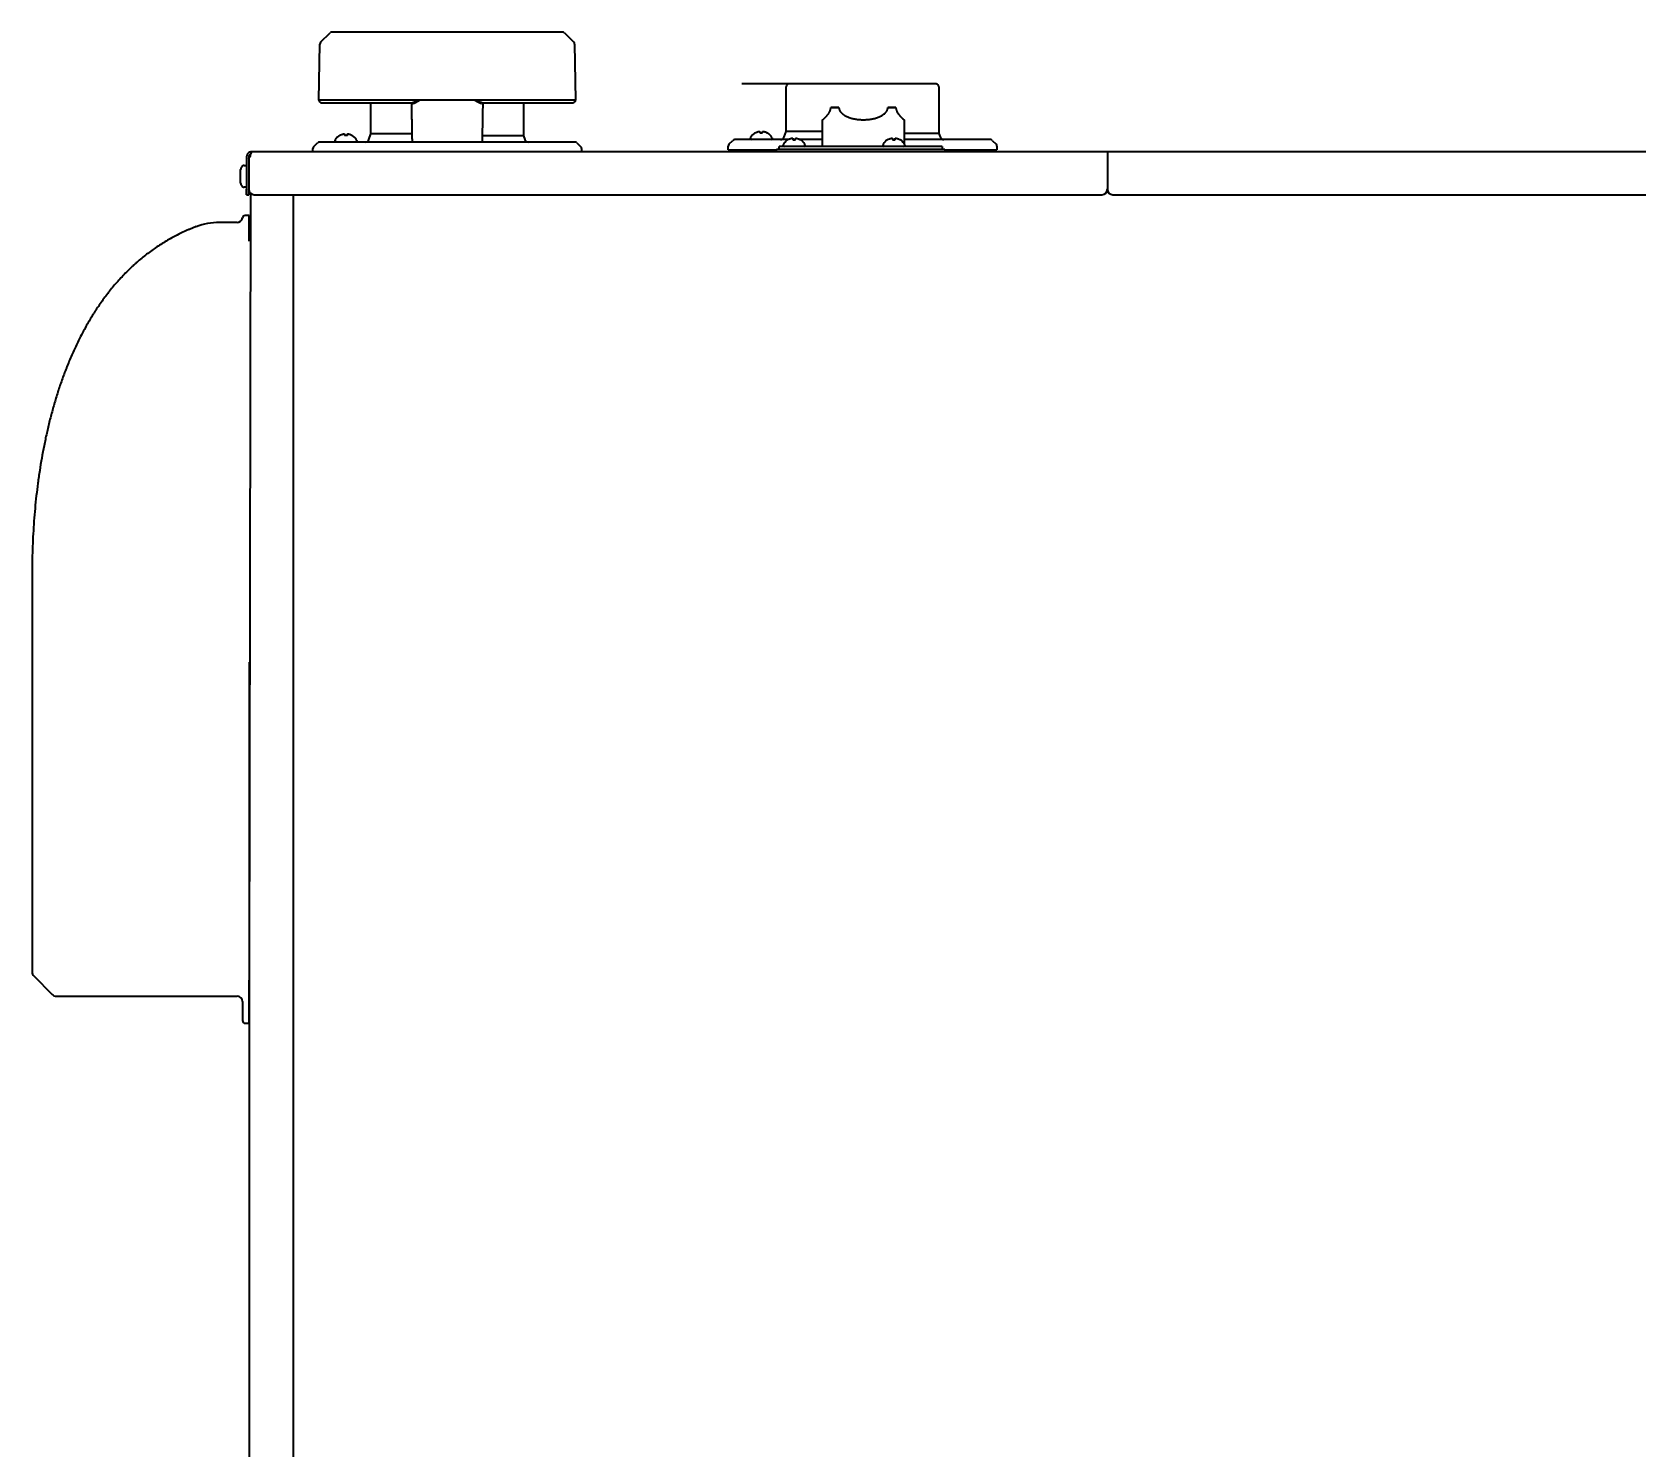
# Model space of a CAD drawing. Extents: x -760 to 4209, y 5795 to 10697.
# Drawn here: x 2960 to 3551, y 8695 to 9217 of the extents above; entities that cross this region are included whole.
import ezdxf

# ---------------------------------------------------------------- set-up
doc = ezdxf.new("R2010")
doc.units = 0
doc.header["$LTSCALE"] = 5
doc.layers.add('1', color=7, linetype='CONTINUOUS', true_color=0xffffff)

msp = doc.modelspace()

# ---------------------------------------------------------------- linework, layer by layer
at = {"layer": '1', "color": 7, "linetype": 'Continuous', "lineweight": 35}
for p, q in [((3065.84, 9213.29), (3069.32, 9216.72)), ((3154.93, 9217), (3070.03, 9217)), ((3155.64, 9216.72), (3159.12, 9213.29)), ((3065.18, 9192), (3065.54, 9212.59)), ((3159.42, 9212.59), (3159.78, 9192)), ((3238.52, 9197.9), (3221.06, 9197.9)), ((3237.37, 9180.43), (3237.37, 9196.9)), ((3237.37, 9180.43), (3237.37, 9196.9)), ((3255.21, 9197.9), (3238.37, 9197.9)), ((3255.21, 9197.9), (3238.37, 9197.9)), ((3243.17, 9197.9), (3241.81, 9197.9)), ((3255.98, 9197.9), (3243.17, 9197.9)), ((3257.64, 9197.9), (3255.21, 9197.9)), ((3257.64, 9197.9), (3255.21, 9197.9)), ((3257.34, 9197.9), (3255.98, 9197.9)), ((3259.4, 9197.9), (3257.64, 9197.9)), ((3259.4, 9197.9), (3257.64, 9197.9)), ((3271.55, 9197.9), (3259.4, 9197.9)), ((3271.55, 9197.9), (3259.4, 9197.9)), ((3278.09, 9197.9), (3260.62, 9197.9)), ((3273.31, 9197.9), (3271.55, 9197.9)), ((3273.31, 9197.9), (3271.55, 9197.9)), ((3275.73, 9197.9), (3273.31, 9197.9)), ((3275.73, 9197.9), (3273.31, 9197.9)), ((3292.57, 9197.9), (3275.73, 9197.9)), ((3292.57, 9197.9), (3275.73, 9197.9)), ((3293.57, 9196.9), (3293.57, 9179.65)), ((3293.57, 9196.9), (3293.57, 9179.65)), ((3065.18, 9192), (3159.78, 9192)), ((3065.18, 9191.98), (3065.18, 9192)), ((3066.18, 9191), (3099.63, 9191)), ((3084.38, 9179.53), (3084.38, 9191)), ((3084.38, 9179.53), (3084.38, 9191)), ((3125.33, 9191), (3158.78, 9191)), ((3140.58, 9191), (3140.58, 9178.75)), ((3140.58, 9191), (3140.58, 9178.75)), ((3159.78, 9192), (3159.78, 9191.98)), ((3253.78, 9189.23), (3255.05, 9189.23)), ((3255.05, 9189.23), (3253.78, 9189.23)), ((3276.5, 9189.23), (3277.78, 9189.23)), ((3277.78, 9189.23), (3276.5, 9189.23)), ((3250.78, 9174.9), (3250.78, 9184.74)), ((3280.78, 9184.74), (3280.78, 9176.01)), ((3063.27, 9174.79), (3064.69, 9176.21)), ((3063.27, 9174.79), (3064.69, 9176.21)), ((3159.57, 9176.5), (3065.39, 9176.5)), ((3159.57, 9176.5), (3065.39, 9176.5)), ((3071.16, 9176.94), (3071.16, 9177.14)), ((3075.16, 9176.5), (3071.56, 9176.53)), ((3072.88, 9179), (3072.88, 9178.97)), ((3077.48, 9178.93), (3077.48, 9178.96)), ((3079.16, 9177.07), (3079.16, 9176.87)), ((3083.64, 9177.49), (3084.38, 9179.53)), ((3083.64, 9177.49), (3084.38, 9179.53)), ((3099.41, 9179.53), (3084.38, 9179.53)), ((3099.41, 9179.53), (3084.38, 9179.53)), ((3140.58, 9178.75), (3125.49, 9178.75)), ((3140.58, 9178.75), (3125.49, 9178.75)), ((3140.58, 9178.75), (3141.04, 9177.49)), ((3140.58, 9178.75), (3141.04, 9177.49)), ((3160.27, 9176.21), (3161.69, 9174.79)), ((3160.27, 9176.21), (3161.69, 9174.79)), ((3215.97, 9173.6), (3215.97, 9174.99)), ((3215.97, 9173.6), (3215.97, 9174.99)), ((3216.27, 9175.69), (3217.68, 9177.11)), ((3216.27, 9175.69), (3217.68, 9177.11)), ((3238.04, 9177.4), (3218.39, 9177.4)), ((3238.07, 9177.4), (3218.39, 9177.4)), ((3224.15, 9177.8), (3224.15, 9178)), ((3225.85, 9179.88), (3225.85, 9179.85)), ((3230.45, 9179.85), (3230.45, 9179.88)), ((3232.15, 9178), (3232.15, 9177.8)), ((3294.77, 9174.9), (3234.77, 9174.9)), ((3234.77, 9173.9), (3234.77, 9174.9)), ((3236.27, 9175.3), (3236.27, 9175.5)), ((3236.63, 9178.39), (3237.37, 9180.43)), ((3236.63, 9178.39), (3237.37, 9180.43)), ((3250.78, 9180.43), (3237.37, 9180.43)), ((3250.78, 9180.43), (3237.37, 9180.43)), ((3237.97, 9177.38), (3237.97, 9177.35)), ((3250.77, 9177.4), (3242.39, 9177.4)), ((3250.77, 9177.4), (3242.41, 9177.4)), ((3242.57, 9177.35), (3242.57, 9177.38)), ((3244.27, 9175.5), (3244.27, 9175.3)), ((3273.02, 9175.3), (3273.02, 9175.5)), ((3274.72, 9177.38), (3274.72, 9177.35)), ((3279.32, 9177.35), (3279.32, 9177.38)), ((3312.56, 9177.4), (3280.77, 9177.4)), ((3312.56, 9177.4), (3280.77, 9177.4)), ((3293.57, 9179.65), (3280.78, 9179.65)), ((3293.57, 9179.65), (3280.78, 9179.65)), ((3280.78, 9174.93), (3280.78, 9174.9)), ((3281.02, 9175.5), (3281.02, 9175.3)), ((3293.57, 9179.65), (3294.03, 9178.39)), ((3293.57, 9179.65), (3294.03, 9178.39)), ((3294.77, 9174.9), (3294.77, 9173.9)), ((3313.27, 9177.11), (3314.68, 9175.69)), ((3313.27, 9177.11), (3314.68, 9175.69)), ((3314.97, 9174.99), (3314.97, 9173.6)), ((3314.97, 9174.99), (3314.97, 9173.6)), ((3038.57, 9171.1), (3038.57, 9170.37)), ((3038.57, 9170.37), (3038.57, 9159.1)), ((3039.37, 9171.1), (3039.37, 9170.37)), ((3039.37, 9170.37), (3039.37, 9159.1)), ((3039.38, 9170.37), (3039.72, 9171.1)), ((3039.38, 9170.37), (3039.38, 9159.1)), ((3040.62, 9172.9), (3040.37, 9172.9)), ((3040.62, 9172.9), (3040.6, 9172.9)), ((4038.33, 9172.9), (3040.62, 9172.9)), ((3062.98, 9172.9), (3062.98, 9174.09)), ((3062.98, 9172.9), (3062.98, 9174.09)), ((3161.98, 9174.09), (3161.98, 9172.9)), ((3161.98, 9174.09), (3161.98, 9172.9)), ((3215.97, 9173.6), (3233.77, 9173.6)), ((3215.97, 9173.6), (3233.77, 9173.6)), ((3233.77, 9173.9), (3295.77, 9173.9)), ((3233.77, 9172.9), (3233.77, 9173.9)), ((3295.77, 9173.9), (3295.77, 9172.9)), ((3295.78, 9173.6), (3314.97, 9173.6)), ((3295.78, 9173.6), (3314.97, 9173.6)), ((3355.67, 9172.9), (3355.67, 9171.1)), ((3355.67, 9172.9), (3355.67, 9171.1)), ((3355.67, 9171.1), (3355.67, 9159.1)), ((3355.67, 9171.1), (3355.67, 9159.1)), ((3036.27, 9161.41), (3036.27, 9166.39)), ((3037.62, 9167.9), (3038.57, 9167.9)), ((3038.57, 9159.9), (3037.62, 9159.9)), ((3038.57, 9157.1), (3038.57, 9159.1)), ((3038.57, 9157.1), (3039.37, 9157.1)), ((3039.37, 9157.1), (3039.37, 9159.1)), ((3039.96, 9157.69), (3039.55, 8867.82)), ((3041.38, 9157.1), (3353.67, 9157.1)), ((3055.77, 9157.1), (3055.77, 8012)), ((3357.67, 9157.1), (4037.57, 9157.1)), ((3035.05, 9146.9), (3028.51, 9146.9)), ((3038.05, 9149.4), (3038.02, 9149.4)), ((3039.55, 9149.4), (3038.05, 9149.4)), ((3039.55, 9149.11), (3039.55, 9149.4)), ((3039.55, 9140.7), (3039.55, 9149.11)), ((3039.55, 9144.1), (3039.57, 9144.1)), ((3039.55, 9139.99), (3039.55, 9140.7)), ((2959.55, 9018.24), (2959.55, 8870.73)), ((3039.57, 8993.9), (3039.55, 8993.9)), ((3039.55, 8992.9), (3039.57, 8992.9)), ((3039.55, 8990.9), (3039.57, 8990.9)), ((3039.57, 8986.9), (3039.55, 8986.9)), ((3039.55, 8984.9), (3039.57, 8984.9)), ((3039.57, 8984.9), (3039.57, 8105.85)), ((2960.14, 8869.32), (2966.97, 8862.49)), ((3039.55, 8867.11), (3039.55, 8867.82)), ((2968.38, 8861.9), (2971.21, 8861.9)), ((2971.21, 8861.9), (3035.05, 8861.9)), ((3039.55, 8857.4), (3039.55, 8867.11)), ((3037.05, 8859.9), (3037.05, 8852.9)), ((3039.55, 8852.2), (3039.55, 8857.4)), ((3038.05, 8851.9), (3039.55, 8851.9)), ((3039.55, 8851.9), (3039.55, 8852.2))]:
    msp.add_line(p, q, dxfattribs=at)
for centre, radius, start, end in [((3070.03, 9216), 1, 90, 134.5), ((3154.93, 9216), 1, 45.5, 90), ((3066.54, 9212.58), 1, 134.5, 179), ((3158.42, 9212.58), 1, 1, 45.5), ((3238.37, 9196.9), 1, 90, 180), ((3238.37, 9196.9), 1, 90, 180), ((3292.57, 9196.9), 1, 0, 90), ((3292.57, 9196.9), 1, 0, 90), ((3066.18, 9192), 1, 181, 270), ((3158.78, 9192), 1, 270, 359), ((3065.39, 9175.5), 1, 90, 135), ((3065.39, 9175.5), 1, 90, 135), ((3071.56, 9177.13), 0.4, 149.19882, 179.5), ((3071.56, 9176.93), 0.4, 179.5, 269.5), ((3075.34, 9174.88), 4.8, 121.08135, 149.19882), ((3072.95, 9175.92), 0.6, 75.45719, 89.5), ((3075.15, 9175.2), 3.78, 89.50347, 97.10405), ((3075.15, 9175.2), 3.78, 81.89593, 89.49655), ((3074.94, 9174.88), 4.8, 29.80118, 57.91627), ((3078.76, 9176.87), 0.4, 292.86625, 359.5), ((3078.76, 9177.07), 0.4, 359.5, 29.80118), ((3082.23, 9178), 1.5, 270, 340), ((3082.23, 9178), 1.5, 270, 340), ((3142.45, 9178), 1.5, 200, 270), ((3142.45, 9178), 1.5, 200, 270), ((3159.57, 9175.5), 1, 45, 90), ((3159.57, 9175.5), 1, 45, 90), ((3216.97, 9174.99), 1, 135, 180), ((3216.97, 9174.99), 1, 135, 180), ((3218.39, 9176.4), 1, 90, 135), ((3218.39, 9176.4), 1, 90, 135), ((3224.55, 9178), 0.4, 149.69882, 180), ((3224.55, 9177.8), 0.4, 180, 270), ((3228.35, 9175.78), 4.8, 121.37271, 149.69882), ((3227.95, 9175.78), 4.8, 30.30118, 58.62729), ((3231.75, 9177.8), 0.4, 270, 0), ((3231.75, 9178), 0.4, 0, 30.30118), ((3235.22, 9178.9), 1.5, 270, 340), ((3235.22, 9178.9), 1.5, 270, 340), ((3236.67, 9175.5), 0.4, 149.69882, 180), ((3236.67, 9175.3), 0.4, 180, 270), ((3240.47, 9173.28), 4.8, 121.37271, 149.69882), ((3240.07, 9173.28), 4.8, 30.30118, 58.62729), ((3243.87, 9175.3), 0.4, 270, 0), ((3243.87, 9175.5), 0.4, 0, 30.30118), ((3273.42, 9175.5), 0.4, 149.69882, 180), ((3273.42, 9175.3), 0.4, 180, 270), ((3277.22, 9173.28), 4.8, 121.37271, 149.69882), ((3276.82, 9173.28), 4.8, 30.30118, 58.62729), ((3280.62, 9175.3), 0.4, 270, 0), ((3280.62, 9175.5), 0.4, 0, 30.30118), ((3295.44, 9178.9), 1.5, 200, 270), ((3295.44, 9178.9), 1.5, 200, 270), ((3312.56, 9176.4), 1, 45, 90), ((3312.56, 9176.4), 1, 45, 90), ((3313.97, 9174.99), 1, 0, 45), ((3313.97, 9174.99), 1, 0, 45), ((3063.98, 9174.09), 1, 135, 180), ((3063.98, 9174.09), 1, 135, 180), ((3160.98, 9174.09), 1, 0, 45), ((3160.98, 9174.09), 1, 0, 45), ((3042.82, 9163.9), 7, 150, 159.16277), ((3037.62, 9166.9), 1, 90, 150), ((3042.82, 9163.9), 7, 200.83723, 210), ((3037.62, 9160.9), 1, 210, 270), ((3041.38, 9159.1), 2, 180, 270), ((3353.67, 9159.1), 2, 270, 0), ((3357.67, 9159.1), 2, 180, 270), ((3028.51, 9122.9), 24, 90, 110.78765), ((3035.05, 9148.9), 2, 270, 350.40593), ((3038.01, 9148.4), 1, 90, 170.40593), ((2961.55, 8870.73), 2, 180, 225), ((2968.38, 8863.9), 2, 225, 270), ((3035.05, 8859.9), 2, 0, 90), ((3038.05, 8852.9), 1, 180, 270)]:
    msp.add_arc(centre, radius, start, end, dxfattribs=at)
at = {"layer": '1', "color": 7, "linetype": 'Continuous', "lineweight": 35, "extrusion": (0, 0, -1)}
for major_axis, start_param, end_param in [((15, 0), 3.785094, 4.068888), ((15, 0), 2.214297, 2.498092), ((-14, 0), 0.698222, 0.872574), ((-14, 0), 5.410611, 5.584963), ((15, 0), 0.643501, 0.927295), ((15, 0), 5.35589, 5.639684), ((-14, 0), 2.269019, 2.44337), ((-14, 0), 3.839815, 4.014167)]:
    msp.add_ellipse((3265.78, 9189.23), major_axis=major_axis, ratio=0.00002, start_param=start_param, end_param=end_param, dxfattribs=at)
at = {"layer": '1', "color": 7, "linetype": 'Continuous', "lineweight": 35}
for points, knots in [([(3241.81, 9197.9), (3241.77, 9197.9), (3241.72, 9197.9), (3241.58, 9197.9), (3241.5, 9197.9), (3241.36, 9197.9), (3241.31, 9197.9), (3241.24, 9197.9), (3241.23, 9197.9), (3241.2, 9197.9), (3241.19, 9197.9), (3241.15, 9197.9), (3241.12, 9197.9), (3240.97, 9197.9), (3240.7, 9197.9), (3240.4, 9197.9), (3240.19, 9197.9), (3240.15, 9197.9), (3240.07, 9197.9), (3240.02, 9197.9), (3239.89, 9197.9), (3239.8, 9197.9), (3239.53, 9197.9), (3239.34, 9197.9), (3238.94, 9197.9), (3238.74, 9197.9), (3238.52, 9197.9)], [0, 0, 0, 0, 0.125, 0.125, 0.25, 0.25, 0.3125, 0.3125, 0.328125, 0.328125, 0.34375, 0.34375, 0.375, 0.375, 0.5, 0.625, 0.625, 0.65625, 0.65625, 0.6875, 0.6875, 0.75, 0.75, 0.875, 0.875, 1, 1, 1, 1]), ([(3260.62, 9197.9), (3260.41, 9197.9), (3260.21, 9197.9), (3259.81, 9197.9), (3259.62, 9197.9), (3259.35, 9197.9), (3259.26, 9197.9), (3259.15, 9197.9), (3259.13, 9197.9), (3259.09, 9197.9), (3259.06, 9197.9), (3259, 9197.9), (3258.96, 9197.9), (3258.75, 9197.9), (3258.45, 9197.9), (3258.18, 9197.9), (3258.03, 9197.9), (3258.01, 9197.9), (3257.95, 9197.9), (3257.92, 9197.9), (3257.84, 9197.9), (3257.79, 9197.9), (3257.65, 9197.9), (3257.57, 9197.9), (3257.43, 9197.9), (3257.38, 9197.9), (3257.34, 9197.9)], [0, 0, 0, 0, 0.125, 0.125, 0.25, 0.25, 0.3125, 0.3125, 0.328125, 0.328125, 0.34375, 0.34375, 0.375, 0.375, 0.5, 0.625, 0.625, 0.65625, 0.65625, 0.6875, 0.6875, 0.75, 0.75, 0.875, 0.875, 1, 1, 1, 1]), ([(3102.4, 9191.98), (3102.39, 9191.98), (3102.36, 9191.97), (3102.33, 9191.95), (3102.29, 9191.94), (3102.25, 9191.92), (3102.22, 9191.91), (3102.18, 9191.89), (3102.15, 9191.88), (3102.12, 9191.86), (3102.08, 9191.85), (3102.05, 9191.83), (3102.01, 9191.82), (3101.98, 9191.8), (3101.95, 9191.79), (3101.92, 9191.78), (3101.88, 9191.76), (3101.85, 9191.75), (3101.82, 9191.73), (3101.79, 9191.72), (3101.76, 9191.71), (3101.73, 9191.69), (3101.7, 9191.68), (3101.67, 9191.67), (3101.64, 9191.66), (3101.61, 9191.64), (3101.58, 9191.63), (3101.55, 9191.62), (3101.52, 9191.61), (3101.5, 9191.59), (3101.47, 9191.58), (3101.44, 9191.57), (3101.42, 9191.56), (3101.39, 9191.55), (3101.36, 9191.54), (3101.34, 9191.53), (3101.31, 9191.52), (3101.28, 9191.51), (3101.26, 9191.49), (3101.23, 9191.48), (3101.21, 9191.47), (3101.19, 9191.46), (3101.16, 9191.45), (3101.14, 9191.44), (3101.12, 9191.43), (3101.09, 9191.43), (3101.07, 9191.42), (3101.05, 9191.41), (3101.02, 9191.4), (3101, 9191.39), (3100.98, 9191.38), (3100.96, 9191.37), (3100.94, 9191.36), (3100.92, 9191.36), (3100.9, 9191.35), (3100.88, 9191.34), (3100.86, 9191.33), (3100.84, 9191.32), (3100.82, 9191.32), (3100.8, 9191.31), (3100.78, 9191.3), (3100.76, 9191.3), (3100.75, 9191.29), (3100.73, 9191.28), (3100.71, 9191.27), (3100.69, 9191.27), (3100.68, 9191.26), (3100.65, 9191.25), (3100.61, 9191.24), (3100.56, 9191.22), (3100.51, 9191.2), (3100.46, 9191.18), (3100.41, 9191.17), (3100.36, 9191.15), (3100.32, 9191.14), (3100.27, 9191.12), (3100.23, 9191.11), (3100.19, 9191.1), (3100.15, 9191.09), (3100.11, 9191.07), (3100.07, 9191.06), (3100.03, 9191.06), (3099.99, 9191.05), (3099.95, 9191.04), (3099.92, 9191.03), (3099.88, 9191.03), (3099.85, 9191.02), (3099.81, 9191.02), (3099.78, 9191.01), (3099.75, 9191.01), (3099.72, 9191.01), (3099.69, 9191), (3099.66, 9191), (3099.64, 9191), (3099.63, 9191)], [0, 0, 0, 0, 0.011672, 0.023259, 0.03476, 0.046176, 0.057505, 0.068749, 0.079908, 0.09098, 0.101967, 0.112867, 0.123682, 0.134411, 0.145054, 0.155611, 0.166082, 0.176467, 0.186766, 0.196979, 0.207106, 0.217146, 0.227101, 0.23697, 0.246752, 0.256449, 0.266059, 0.275583, 0.285021, 0.294373, 0.303639, 0.312819, 0.321912, 0.33092, 0.339841, 0.348677, 0.357426, 0.36609, 0.374667, 0.383158, 0.391564, 0.399883, 0.408116, 0.416263, 0.424325, 0.4323, 0.44019, 0.447994, 0.455712, 0.463344, 0.47089, 0.478351, 0.485726, 0.493015, 0.500218, 0.507336, 0.514368, 0.521315, 0.528176, 0.534951, 0.541641, 0.548246, 0.554765, 0.561199, 0.567547, 0.573811, 0.579988, 0.586081, 0.604999, 0.623671, 0.642098, 0.660281, 0.67822, 0.695916, 0.713369, 0.73058, 0.74755, 0.76428, 0.780769, 0.79702, 0.813033, 0.828809, 0.844349, 0.859653, 0.874723, 0.88956, 0.904165, 0.918538, 0.932682, 0.946598, 0.960286, 0.973748, 0.986986, 1, 1, 1, 1]), ([(3099.85, 9190.76), (3099.85, 9190.76), (3099.86, 9190.76), (3099.87, 9190.76), (3099.89, 9190.76), (3099.9, 9190.76), (3099.91, 9190.76), (3099.92, 9190.76), (3099.94, 9190.76), (3099.95, 9190.77), (3099.96, 9190.77), (3099.98, 9190.77), (3099.99, 9190.77), (3100.01, 9190.77), (3100.02, 9190.78), (3100.03, 9190.78), (3100.05, 9190.78), (3100.06, 9190.79), (3100.08, 9190.79), (3100.09, 9190.79), (3100.11, 9190.8), (3100.12, 9190.8), (3100.14, 9190.81), (3100.15, 9190.81), (3100.17, 9190.82), (3100.19, 9190.82), (3100.2, 9190.83), (3100.22, 9190.83), (3100.24, 9190.84), (3100.25, 9190.84), (3100.3, 9190.86), (3100.38, 9190.89), (3100.5, 9190.94), (3100.63, 9191), (3100.76, 9191.06), (3100.88, 9191.13), (3100.99, 9191.19), (3101.1, 9191.24), (3101.2, 9191.3), (3101.29, 9191.35), (3101.39, 9191.41), (3101.47, 9191.46), (3101.54, 9191.49), (3101.59, 9191.52), (3101.64, 9191.55), (3101.69, 9191.57), (3101.74, 9191.6), (3101.79, 9191.63), (3101.84, 9191.66), (3101.89, 9191.69), (3101.94, 9191.72), (3102, 9191.75), (3102.05, 9191.78), (3102.11, 9191.82), (3102.16, 9191.85), (3102.22, 9191.88), (3102.28, 9191.92), (3102.34, 9191.95), (3102.38, 9191.97), (3102.4, 9191.98)], [0, 0, 0, 0, 0.006738, 0.013499, 0.020284, 0.027094, 0.033929, 0.04079, 0.047676, 0.05459, 0.06153, 0.068497, 0.075493, 0.082517, 0.089569, 0.096651, 0.103762, 0.110903, 0.118075, 0.125278, 0.132512, 0.139777, 0.147075, 0.154405, 0.161768, 0.169164, 0.176594, 0.184057, 0.191555, 0.199088, 0.206656, 0.254567, 0.305162, 0.358506, 0.414655, 0.457585, 0.501321, 0.545878, 0.578226, 0.612681, 0.649245, 0.687919, 0.704392, 0.721099, 0.738041, 0.755219, 0.772632, 0.79028, 0.808165, 0.826285, 0.844641, 0.863233, 0.882062, 0.901126, 0.920428, 0.939966, 0.95974, 0.979752, 1, 1, 1, 1]), ([(3122.56, 9191.98), (3122.57, 9191.98), (3122.59, 9191.97), (3122.62, 9191.95), (3122.65, 9191.93), (3122.68, 9191.92), (3122.7, 9191.9), (3122.73, 9191.88), (3122.76, 9191.87), (3122.79, 9191.85), (3122.82, 9191.84), (3122.84, 9191.82), (3122.87, 9191.81), (3122.9, 9191.79), (3122.92, 9191.77), (3122.95, 9191.76), (3122.98, 9191.74), (3123, 9191.73), (3123.03, 9191.71), (3123.05, 9191.7), (3123.08, 9191.68), (3123.11, 9191.67), (3123.13, 9191.66), (3123.16, 9191.64), (3123.18, 9191.63), (3123.2, 9191.61), (3123.23, 9191.6), (3123.25, 9191.59), (3123.28, 9191.57), (3123.3, 9191.56), (3123.32, 9191.55), (3123.35, 9191.53), (3123.37, 9191.52), (3123.39, 9191.51), (3123.42, 9191.49), (3123.44, 9191.48), (3123.46, 9191.47), (3123.48, 9191.46), (3123.5, 9191.44), (3123.53, 9191.43), (3123.55, 9191.42), (3123.57, 9191.41), (3123.59, 9191.4), (3123.61, 9191.38), (3123.63, 9191.37), (3123.65, 9191.36), (3123.67, 9191.35), (3123.69, 9191.34), (3123.71, 9191.33), (3123.73, 9191.32), (3123.75, 9191.31), (3123.77, 9191.3), (3123.79, 9191.28), (3123.81, 9191.27), (3123.83, 9191.26), (3123.85, 9191.25), (3123.86, 9191.24), (3123.88, 9191.23), (3123.9, 9191.22), (3123.92, 9191.21), (3123.94, 9191.21), (3123.95, 9191.2), (3123.97, 9191.19), (3123.99, 9191.18), (3124, 9191.17), (3124.02, 9191.16), (3124.04, 9191.15), (3124.05, 9191.14), (3124.07, 9191.13), (3124.09, 9191.13), (3124.1, 9191.12), (3124.12, 9191.11), (3124.13, 9191.1), (3124.15, 9191.09), (3124.16, 9191.09), (3124.18, 9191.08), (3124.24, 9191.05), (3124.33, 9191), (3124.46, 9190.94), (3124.58, 9190.89), (3124.67, 9190.86), (3124.72, 9190.84), (3124.75, 9190.83), (3124.79, 9190.82), (3124.82, 9190.81), (3124.85, 9190.8), (3124.88, 9190.79), (3124.9, 9190.78), (3124.93, 9190.78), (3124.96, 9190.77), (3124.99, 9190.77), (3125.01, 9190.76), (3125.04, 9190.76), (3125.06, 9190.76), (3125.09, 9190.76), (3125.1, 9190.76), (3125.11, 9190.76)], [0, 0, 0, 0, 0.009824, 0.019593, 0.029307, 0.038966, 0.04857, 0.058119, 0.067613, 0.077053, 0.086437, 0.095767, 0.105042, 0.114262, 0.123427, 0.132537, 0.141593, 0.150594, 0.15954, 0.168431, 0.177267, 0.186049, 0.194776, 0.203448, 0.212066, 0.220629, 0.229137, 0.237591, 0.24599, 0.254335, 0.262624, 0.27086, 0.27904, 0.287167, 0.295238, 0.303256, 0.311218, 0.319127, 0.326981, 0.33478, 0.342525, 0.350216, 0.357852, 0.365434, 0.372962, 0.380435, 0.387854, 0.395219, 0.40253, 0.409787, 0.416989, 0.424137, 0.431232, 0.438272, 0.445258, 0.45219, 0.459068, 0.465892, 0.472662, 0.479379, 0.486041, 0.49265, 0.499205, 0.505706, 0.512153, 0.518547, 0.524887, 0.531174, 0.537407, 0.543586, 0.549712, 0.555785, 0.561804, 0.56777, 0.573683, 0.579542, 0.585348, 0.641474, 0.6948, 0.745383, 0.793286, 0.807889, 0.822363, 0.836709, 0.85093, 0.865031, 0.879012, 0.892877, 0.90663, 0.920272, 0.933808, 0.94724, 0.960572, 0.973807, 0.986949, 1, 1, 1, 1]), ([(3125.33, 9191), (3125.32, 9191), (3125.31, 9191), (3125.3, 9191), (3125.28, 9191), (3125.27, 9191), (3125.25, 9191), (3125.24, 9191.01), (3125.22, 9191.01), (3125.21, 9191.01), (3125.19, 9191.01), (3125.18, 9191.01), (3125.16, 9191.01), (3125.14, 9191.02), (3125.13, 9191.02), (3125.11, 9191.02), (3125.1, 9191.02), (3125.08, 9191.03), (3125.06, 9191.03), (3125.04, 9191.03), (3125.03, 9191.03), (3125.01, 9191.04), (3124.99, 9191.04), (3124.97, 9191.05), (3124.95, 9191.05), (3124.93, 9191.05), (3124.92, 9191.06), (3124.9, 9191.06), (3124.88, 9191.07), (3124.86, 9191.07), (3124.84, 9191.08), (3124.82, 9191.08), (3124.8, 9191.09), (3124.78, 9191.1), (3124.76, 9191.1), (3124.73, 9191.11), (3124.71, 9191.11), (3124.69, 9191.12), (3124.67, 9191.13), (3124.65, 9191.13), (3124.63, 9191.14), (3124.6, 9191.15), (3124.58, 9191.16), (3124.56, 9191.16), (3124.53, 9191.17), (3124.51, 9191.18), (3124.49, 9191.19), (3124.46, 9191.2), (3124.44, 9191.21), (3124.42, 9191.21), (3124.39, 9191.22), (3124.37, 9191.23), (3124.34, 9191.24), (3124.32, 9191.25), (3124.29, 9191.26), (3124.27, 9191.27), (3124.24, 9191.28), (3124.21, 9191.29), (3124.19, 9191.3), (3124.16, 9191.31), (3124.13, 9191.32), (3124.1, 9191.33), (3124.07, 9191.34), (3124.04, 9191.36), (3124, 9191.37), (3123.97, 9191.38), (3123.94, 9191.4), (3123.9, 9191.41), (3123.86, 9191.43), (3123.83, 9191.44), (3123.79, 9191.46), (3123.75, 9191.47), (3123.71, 9191.49), (3123.67, 9191.51), (3123.62, 9191.53), (3123.58, 9191.54), (3123.54, 9191.56), (3123.49, 9191.58), (3123.44, 9191.6), (3123.4, 9191.62), (3123.35, 9191.64), (3123.3, 9191.66), (3123.25, 9191.69), (3123.2, 9191.71), (3123.14, 9191.73), (3123.09, 9191.75), (3123.04, 9191.78), (3122.98, 9191.8), (3122.92, 9191.83), (3122.87, 9191.85), (3122.81, 9191.88), (3122.75, 9191.9), (3122.69, 9191.93), (3122.62, 9191.96), (3122.58, 9191.98), (3122.56, 9191.98)], [0, 0, 0, 0, 0.00651, 0.01307, 0.019681, 0.026343, 0.033056, 0.03982, 0.046635, 0.053501, 0.060419, 0.067389, 0.07441, 0.081484, 0.088609, 0.095787, 0.103017, 0.1103, 0.117636, 0.125024, 0.132465, 0.139959, 0.147506, 0.155106, 0.16276, 0.170467, 0.178228, 0.186042, 0.193911, 0.201833, 0.209809, 0.217839, 0.225924, 0.234062, 0.242255, 0.250503, 0.258805, 0.267162, 0.275573, 0.28404, 0.292561, 0.301137, 0.309768, 0.318455, 0.327197, 0.335993, 0.344846, 0.353753, 0.362716, 0.371735, 0.38081, 0.38994, 0.399125, 0.408367, 0.417664, 0.42659, 0.435804, 0.445304, 0.455092, 0.465168, 0.475531, 0.486183, 0.497122, 0.50835, 0.519867, 0.531672, 0.543766, 0.556149, 0.568821, 0.581782, 0.595033, 0.608573, 0.622403, 0.636523, 0.650932, 0.665631, 0.68062, 0.695899, 0.711469, 0.727328, 0.743477, 0.759916, 0.776646, 0.793665, 0.810975, 0.828574, 0.846463, 0.864642, 0.883111, 0.90187, 0.920918, 0.940255, 0.959881, 0.979796, 1, 1, 1, 1]), ([(3250.78, 9184.73), (3250.78, 9184.73), (3250.8, 9184.75), (3250.86, 9184.8), (3250.89, 9184.83), (3250.94, 9184.87), (3250.96, 9184.88), (3251, 9184.92), (3251.02, 9184.93), (3251.13, 9185.03), (3251.24, 9185.12), (3251.43, 9185.3), (3251.5, 9185.36), (3251.64, 9185.49), (3251.72, 9185.57), (3251.84, 9185.69), (3251.88, 9185.73), (3251.97, 9185.81), (3252.01, 9185.86), (3252.15, 9185.99), (3252.24, 9186.09), (3252.38, 9186.25), (3252.43, 9186.3), (3252.52, 9186.42), (3252.57, 9186.47), (3252.67, 9186.59), (3252.72, 9186.66), (3252.8, 9186.75), (3252.82, 9186.79), (3252.87, 9186.85), (3252.9, 9186.89), (3252.97, 9186.99), (3253.02, 9187.07), (3253.12, 9187.22), (3253.17, 9187.29), (3253.26, 9187.46), (3253.31, 9187.54), (3253.38, 9187.67), (3253.4, 9187.72), (3253.45, 9187.81), (3253.47, 9187.86), (3253.53, 9188), (3253.57, 9188.1), (3253.62, 9188.25), (3253.64, 9188.31), (3253.66, 9188.39), (3253.67, 9188.41), (3253.68, 9188.47), (3253.69, 9188.5), (3253.72, 9188.64), (3253.74, 9188.75), (3253.76, 9188.93), (3253.77, 9188.99), (3253.77, 9189.08), (3253.77, 9189.11), (3253.78, 9189.17), (3253.78, 9189.2), (3253.78, 9189.23)], [0, 0, 0, 0, 0.125, 0.125, 0.1875, 0.1875, 0.21875, 0.21875, 0.25, 0.25, 0.375, 0.375, 0.4375, 0.4375, 0.5, 0.5, 0.53125, 0.53125, 0.5625, 0.5625, 0.625, 0.625, 0.65625, 0.65625, 0.6875, 0.6875, 0.71875, 0.71875, 0.734375, 0.734375, 0.75, 0.75, 0.78125, 0.78125, 0.8125, 0.8125, 0.84375, 0.84375, 0.859375, 0.859375, 0.875, 0.875, 0.90625, 0.90625, 0.921875, 0.921875, 0.929688, 0.929688, 0.9375, 0.9375, 0.96875, 0.96875, 0.984375, 0.984375, 0.992188, 0.992188, 1, 1, 1, 1]), ([(3256.78, 9189.23), (3256.78, 9189.17), (3256.78, 9189.11), (3256.79, 9188.99), (3256.8, 9188.93), (3256.82, 9188.75), (3256.85, 9188.64), (3256.92, 9188.41), (3256.96, 9188.31), (3257.06, 9188.1), (3257.11, 9188), (3257.19, 9187.88), (3257.2, 9187.86), (3257.23, 9187.81), (3257.25, 9187.79), (3257.3, 9187.72), (3257.33, 9187.67), (3257.43, 9187.54), (3257.5, 9187.46), (3257.64, 9187.29), (3257.72, 9187.22), (3257.88, 9187.07), (3257.96, 9187), (3258.08, 9186.89), (3258.12, 9186.86), (3258.21, 9186.79), (3258.25, 9186.76), (3258.38, 9186.66), (3258.47, 9186.6), (3258.65, 9186.48), (3258.74, 9186.42), (3258.93, 9186.31), (3259.02, 9186.25), (3259.5, 9185.99), (3259.9, 9185.81), (3260.42, 9185.61), (3260.52, 9185.57), (3260.74, 9185.5), (3261.06, 9185.39), (3261.38, 9185.3), (3262.05, 9185.12), (3262.5, 9185.03), (3263.07, 9184.93), (3263.25, 9184.91), (3263.42, 9184.88), (3263.54, 9184.87), (3263.6, 9184.86), (3263.89, 9184.83), (3264.36, 9184.78), (3264.83, 9184.75), (3265.31, 9184.73), (3265.55, 9184.73), (3266.02, 9184.73), (3266.26, 9184.73), (3266.73, 9184.75), (3266.97, 9184.77), (3267.67, 9184.82), (3268.14, 9184.88), (3268.71, 9184.97), (3268.88, 9185), (3269.06, 9185.04), (3269.17, 9185.06), (3269.23, 9185.07), (3269.51, 9185.13), (3269.73, 9185.18), (3270.17, 9185.3), (3270.39, 9185.36), (3270.82, 9185.5), (3271.03, 9185.57), (3271.44, 9185.73), (3271.64, 9185.81), (3272.04, 9185.99), (3272.24, 9186.09), (3272.48, 9186.22), (3272.52, 9186.25), (3272.62, 9186.3), (3272.67, 9186.33), (3272.81, 9186.42), (3272.9, 9186.47), (3273.17, 9186.66), (3273.34, 9186.79), (3273.55, 9186.96), (3273.59, 9187), (3273.67, 9187.07), (3273.71, 9187.1), (3273.83, 9187.22), (3273.91, 9187.3), (3274.05, 9187.46), (3274.12, 9187.54), (3274.26, 9187.72), (3274.32, 9187.81), (3274.39, 9187.93), (3274.41, 9187.95), (3274.44, 9188), (3274.48, 9188.07), (3274.52, 9188.15), (3274.59, 9188.31), (3274.63, 9188.41), (3274.67, 9188.55), (3274.68, 9188.58), (3274.7, 9188.64), (3274.71, 9188.67), (3274.73, 9188.75), (3274.74, 9188.81), (3274.77, 9188.99), (3274.78, 9189.11), (3274.78, 9189.23)], [0, 0, 0, 0, 0.007812, 0.007812, 0.015625, 0.015625, 0.03125, 0.03125, 0.046875, 0.046875, 0.0625, 0.0625, 0.066406, 0.066406, 0.070312, 0.070312, 0.078125, 0.078125, 0.09375, 0.09375, 0.109375, 0.109375, 0.125, 0.125, 0.132812, 0.132812, 0.140625, 0.140625, 0.15625, 0.15625, 0.171875, 0.171875, 0.1875, 0.1875, 0.25, 0.25, 0.265625, 0.265625, 0.28125, 0.3125, 0.3125, 0.375, 0.375, 0.390625, 0.398437, 0.398437, 0.40625, 0.40625, 0.4375, 0.46875, 0.46875, 0.5, 0.5, 0.53125, 0.53125, 0.5625, 0.5625, 0.625, 0.625, 0.640625, 0.648437, 0.648437, 0.65625, 0.65625, 0.6875, 0.6875, 0.71875, 0.71875, 0.75, 0.75, 0.78125, 0.78125, 0.8125, 0.8125, 0.820312, 0.820312, 0.828125, 0.828125, 0.84375, 0.84375, 0.875, 0.875, 0.882812, 0.882812, 0.890625, 0.890625, 0.90625, 0.90625, 0.921875, 0.921875, 0.9375, 0.9375, 0.941406, 0.941406, 0.945313, 0.953125, 0.953125, 0.96875, 0.96875, 0.972656, 0.972656, 0.976563, 0.976563, 0.984375, 0.984375, 1, 1, 1, 1]), ([(3277.78, 9189.23), (3277.78, 9189.17), (3277.78, 9189.11), (3277.79, 9188.99), (3277.79, 9188.93), (3277.81, 9188.75), (3277.83, 9188.64), (3277.88, 9188.41), (3277.91, 9188.31), (3277.98, 9188.1), (3278.02, 9188), (3278.07, 9187.88), (3278.08, 9187.86), (3278.11, 9187.81), (3278.12, 9187.79), (3278.15, 9187.72), (3278.17, 9187.67), (3278.24, 9187.54), (3278.29, 9187.45), (3278.38, 9187.29), (3278.43, 9187.22), (3278.53, 9187.07), (3278.58, 9186.99), (3278.65, 9186.89), (3278.68, 9186.85), (3278.73, 9186.79), (3278.75, 9186.75), (3278.83, 9186.66), (3278.88, 9186.59), (3278.98, 9186.47), (3279.03, 9186.42), (3279.12, 9186.3), (3279.17, 9186.25), (3279.41, 9185.99), (3279.58, 9185.81), (3279.79, 9185.61), (3279.83, 9185.57), (3279.91, 9185.5), (3280.02, 9185.39), (3280.12, 9185.3), (3280.31, 9185.12), (3280.42, 9185.03), (3280.53, 9184.93), (3280.56, 9184.91), (3280.59, 9184.88), (3280.61, 9184.87), (3280.62, 9184.86), (3280.66, 9184.82), (3280.69, 9184.8), (3280.75, 9184.74), (3280.78, 9184.73), (3280.78, 9184.73)], [0, 0, 0, 0, 0.015628, 0.015628, 0.031257, 0.031257, 0.062514, 0.062514, 0.09377, 0.09377, 0.125027, 0.125027, 0.132842, 0.132842, 0.140656, 0.140656, 0.156284, 0.156284, 0.187541, 0.187541, 0.218798, 0.218798, 0.250055, 0.250055, 0.265683, 0.265683, 0.281311, 0.281311, 0.312568, 0.312568, 0.343825, 0.343825, 0.375082, 0.375082, 0.500109, 0.500109, 0.531366, 0.531366, 0.562623, 0.625137, 0.625137, 0.750164, 0.750164, 0.781421, 0.797049, 0.797049, 0.812678, 0.812678, 0.875191, 0.875191, 1, 1, 1, 1]), ([(3072.88, 9178.97), (3073.08, 9179.09), (3073.29, 9179.2), (3073.62, 9179.33), (3073.73, 9179.37), (3073.95, 9179.45), (3074.07, 9179.48), (3074.18, 9179.51)], [0, 0, 0, 0, 0.5, 0.5, 0.75, 0.75, 1, 1, 1, 1]), ([(3075.68, 9178.94), (3075.68, 9179.07), (3075.68, 9179.17), (3075.68, 9179.31), (3075.68, 9179.35), (3075.68, 9179.43), (3075.68, 9179.46), (3075.68, 9179.49)], [0, 0, 0, 0, 0.5, 0.5, 0.75, 0.75, 1, 1, 1, 1]), ([(3225.85, 9179.85), (3226.05, 9179.97), (3226.26, 9180.08), (3226.59, 9180.22), (3226.7, 9180.26), (3226.92, 9180.33), (3227.04, 9180.37), (3227.15, 9180.4)], [0, 0, 0, 0, 0.5, 0.5, 0.75, 0.75, 1, 1, 1, 1]), ([(3228.65, 9179.85), (3228.65, 9179.97), (3228.65, 9180.08), (3228.65, 9180.22), (3228.65, 9180.26), (3228.65, 9180.33), (3228.65, 9180.37), (3228.65, 9180.4)], [0, 0, 0, 0, 0.5, 0.5, 0.75, 0.75, 1, 1, 1, 1]), ([(3237.97, 9177.35), (3238.18, 9177.47), (3238.39, 9177.58), (3238.71, 9177.72), (3238.82, 9177.76), (3239.04, 9177.83), (3239.16, 9177.87), (3239.27, 9177.9)], [0, 0, 0, 0, 0.5, 0.5, 0.75, 0.75, 1, 1, 1, 1]), ([(3240.77, 9177.35), (3240.77, 9177.47), (3240.77, 9177.58), (3240.77, 9177.72), (3240.77, 9177.76), (3240.77, 9177.83), (3240.77, 9177.87), (3240.77, 9177.9)], [0, 0, 0, 0, 0.5, 0.5, 0.75, 0.75, 1, 1, 1, 1]), ([(3274.72, 9177.35), (3274.93, 9177.47), (3275.14, 9177.58), (3275.46, 9177.72), (3275.57, 9177.76), (3275.79, 9177.83), (3275.91, 9177.87), (3276.02, 9177.9)], [0, 0, 0, 0, 0.5, 0.5, 0.75, 0.75, 1, 1, 1, 1]), ([(3277.52, 9177.35), (3277.52, 9177.47), (3277.52, 9177.58), (3277.52, 9177.72), (3277.52, 9177.76), (3277.52, 9177.83), (3277.52, 9177.87), (3277.52, 9177.9)], [0, 0, 0, 0, 0.5, 0.5, 0.75, 0.75, 1, 1, 1, 1]), ([(3040.23, 9172.9), (3040.11, 9172.89), (3040, 9172.87), (3039.79, 9172.81), (3039.68, 9172.77), (3039.48, 9172.67), (3039.39, 9172.61), (3039.21, 9172.48), (3039.13, 9172.4), (3038.97, 9172.24), (3038.91, 9172.15), (3038.79, 9171.96), (3038.74, 9171.86), (3038.66, 9171.65), (3038.63, 9171.54), (3038.59, 9171.33), (3038.57, 9171.21), (3038.57, 9171.1)], [0, 0, 0, 0, 0.125, 0.125, 0.25, 0.25, 0.375, 0.375, 0.5, 0.5, 0.625, 0.625, 0.75, 0.75, 0.875, 0.875, 1, 1, 1, 1]), ([(3040.29, 9172.1), (3040.17, 9172.09), (3040.05, 9172.05), (3039.82, 9171.95), (3039.72, 9171.87), (3039.55, 9171.69), (3039.49, 9171.58), (3039.4, 9171.35), (3039.37, 9171.23), (3039.37, 9171.1)], [0, 0, 0, 0, 0.25, 0.25, 0.5, 0.5, 0.75, 0.75, 1, 1, 1, 1]), ([(3040.6, 9172.9), (3040.53, 9172.88), (3040.45, 9172.82), (3040.31, 9172.62), (3040.23, 9172.49), (3040.08, 9172.16), (3040.01, 9171.96), (3039.86, 9171.55), (3039.79, 9171.33), (3039.72, 9171.1)], [0, 0, 0, 0, 0.25, 0.25, 0.5, 0.5, 0.75, 0.75, 1, 1, 1, 1]), ([(3040.37, 9172.9), (3040.37, 9172.9), (3040.36, 9172.9), (3040.35, 9172.9), (3040.34, 9172.9), (3040.33, 9172.9), (3040.32, 9172.9), (3040.31, 9172.9), (3040.3, 9172.9), (3040.29, 9172.9), (3040.28, 9172.9), (3040.27, 9172.9), (3040.26, 9172.9), (3040.25, 9172.9), (3040.24, 9172.9), (3040.23, 9172.9), (3040.23, 9172.9)], [0, 0, 0, 0, 0.073473, 0.146486, 0.219075, 0.291275, 0.363122, 0.434652, 0.505902, 0.57691, 0.647713, 0.71835, 0.788858, 0.859277, 0.929644, 1, 1, 1, 1]), ([(3019.99, 9145.34), (3019.63, 9145.2), (3019.26, 9145.06), (3018.53, 9144.77), (3018.17, 9144.62), (3017.63, 9144.39), (3017.45, 9144.32), (3017.09, 9144.16), (3016.73, 9144.01), (3016.37, 9143.85), (3016.01, 9143.69), (3015.84, 9143.61), (3014.95, 9143.21), (3014.24, 9142.87), (3012.85, 9142.18), (3012.16, 9141.82), (3010.12, 9140.72), (3008.78, 9139.95), (3006.16, 9138.31), (3004.87, 9137.44), (3002.36, 9135.63), (3001.13, 9134.69), (2999.33, 9133.21), (2998.73, 9132.7), (2997.85, 9131.93), (2997.56, 9131.67), (2997.12, 9131.28), (2996.98, 9131.15), (2996.69, 9130.88), (2995.39, 9129.69), (2994.15, 9128.45), (2992, 9126.2), (2990.96, 9125.05), (2988.95, 9122.69), (2987.98, 9121.48), (2986.09, 9119.02), (2985.18, 9117.76), (2983.86, 9115.83), (2983.21, 9114.86), (2982.47, 9113.71), (2982.15, 9113.22), (2981.95, 9112.89), (2981.84, 9112.72), (2980.91, 9111.22), (2980.12, 9109.88), (2978.6, 9107.16), (2977.87, 9105.79), (2976.46, 9103.01), (2975.78, 9101.61), (2974.48, 9098.78), (2973.86, 9097.36), (2972.96, 9095.2), (2972.52, 9094.12), (2972.09, 9093.03), (2971.81, 9092.3), (2971.67, 9091.93), (2970.98, 9090.11), (2970.45, 9088.64), (2969.44, 9085.69), (2968.96, 9084.21), (2968.04, 9081.24), (2967.61, 9079.75), (2966.77, 9076.76), (2966.38, 9075.26), (2965.62, 9072.25), (2965.26, 9070.74), (2964.58, 9067.71), (2963.94, 9064.67), (2963.08, 9060.08), (2962.57, 9057.01), (2962.28, 9055.09), (2962.22, 9054.7), (2962.1, 9053.93), (2962.05, 9053.54), (2961.88, 9052.39), (2961.77, 9051.61), (2961.47, 9049.3), (2961.09, 9046.2), (2960.77, 9043.11), (2960.48, 9040.01), (2960.35, 9038.46), (2960.13, 9035.36), (2960.03, 9033.8), (2959.85, 9030.7), (2959.78, 9029.14), (2959.67, 9026.03), (2959.63, 9024.48), (2959.57, 9021.36), (2959.55, 9019.8), (2959.55, 9018.24)], [0, 0, 0, 0, 0.007812, 0.007812, 0.015625, 0.015625, 0.019531, 0.019531, 0.023438, 0.027344, 0.027344, 0.03125, 0.03125, 0.046875, 0.046875, 0.0625, 0.0625, 0.09375, 0.09375, 0.125, 0.125, 0.15625, 0.15625, 0.171875, 0.171875, 0.179687, 0.179687, 0.183594, 0.183594, 0.1875, 0.21875, 0.21875, 0.25, 0.25, 0.28125, 0.28125, 0.3125, 0.3125, 0.328125, 0.335937, 0.339844, 0.339844, 0.34375, 0.34375, 0.375, 0.375, 0.40625, 0.40625, 0.4375, 0.4375, 0.46875, 0.46875, 0.484375, 0.492187, 0.492187, 0.5, 0.5, 0.53125, 0.53125, 0.5625, 0.5625, 0.59375, 0.59375, 0.625, 0.625, 0.65625, 0.65625, 0.6875, 0.71875, 0.75, 0.75, 0.757813, 0.757813, 0.765625, 0.765625, 0.78125, 0.78125, 0.8125, 0.84375, 0.84375, 0.875, 0.875, 0.90625, 0.90625, 0.9375, 0.9375, 0.96875, 0.96875, 1, 1, 1, 1])]:
    msp.add_open_spline(points, degree=3, knots=knots, dxfattribs=at)
for points, degree in [([(3099.27, 9191), (3099.52, 9176.5)], 1), ([(3125.44, 9176.5), (3125.69, 9191)], 1), ([(3074.18, 9179.51), (3074.21, 9179.51), (3074.26, 9179.51), (3074.33, 9179.52), (3074.41, 9179.52), (3074.48, 9179.52), (3074.55, 9179.52), (3074.61, 9179.51), (3074.66, 9179.51), (3074.68, 9179.5)], 3), ([(3074.68, 9179.5), (3074.68, 9179.49), (3074.68, 9179.46), (3074.68, 9179.41), (3074.68, 9179.35), (3074.68, 9179.29), (3074.68, 9179.22), (3074.68, 9179.15), (3074.68, 9179.06), (3074.68, 9178.99), (3074.68, 9178.95)], 3), ([(3075.68, 9179.49), (3075.71, 9179.5), (3075.75, 9179.5), (3075.83, 9179.51), (3075.9, 9179.51), (3075.97, 9179.51), (3076.04, 9179.5), (3076.11, 9179.5), (3076.16, 9179.49), (3076.18, 9179.49)], 3), ([(3076.18, 9179.49), (3076.24, 9179.47), (3076.35, 9179.44), (3076.51, 9179.39), (3076.67, 9179.33), (3076.82, 9179.27), (3076.97, 9179.2), (3077.13, 9179.13), (3077.29, 9179.04), (3077.42, 9178.97), (3077.48, 9178.93)], 3), ([(3227.15, 9180.4), (3227.17, 9180.4), (3227.22, 9180.41), (3227.29, 9180.41), (3227.36, 9180.41), (3227.44, 9180.41), (3227.51, 9180.41), (3227.58, 9180.41), (3227.63, 9180.4), (3227.65, 9180.4)], 3), ([(3227.65, 9180.4), (3227.65, 9180.38), (3227.65, 9180.35), (3227.65, 9180.3), (3227.65, 9180.25), (3227.65, 9180.19), (3227.65, 9180.12), (3227.65, 9180.04), (3227.65, 9179.96), (3227.65, 9179.89), (3227.65, 9179.85)], 3), ([(3227.65, 9179.85), (3227.82, 9179.87), (3228.15, 9179.89), (3228.48, 9179.87), (3228.65, 9179.85)], 3), ([(3228.65, 9180.4), (3228.68, 9180.4), (3228.73, 9180.41), (3228.8, 9180.41), (3228.87, 9180.41), (3228.94, 9180.41), (3229.01, 9180.41), (3229.08, 9180.41), (3229.13, 9180.4), (3229.15, 9180.4)], 3), ([(3229.15, 9180.4), (3229.2, 9180.38), (3229.31, 9180.35), (3229.47, 9180.3), (3229.63, 9180.25), (3229.79, 9180.19), (3229.94, 9180.12), (3230.1, 9180.04), (3230.26, 9179.96), (3230.39, 9179.89), (3230.45, 9179.85)], 3), ([(3239.27, 9177.9), (3239.3, 9177.9), (3239.34, 9177.91), (3239.42, 9177.91), (3239.49, 9177.91), (3239.56, 9177.91), (3239.63, 9177.91), (3239.7, 9177.91), (3239.75, 9177.9), (3239.77, 9177.9)], 3), ([(3239.77, 9177.9), (3239.77, 9177.88), (3239.77, 9177.85), (3239.77, 9177.8), (3239.77, 9177.75), (3239.77, 9177.69), (3239.77, 9177.62), (3239.77, 9177.54), (3239.77, 9177.46), (3239.77, 9177.39), (3239.77, 9177.35)], 3), ([(3239.77, 9177.35), (3239.94, 9177.37), (3240.27, 9177.39), (3240.61, 9177.37), (3240.77, 9177.35)], 3), ([(3240.77, 9177.9), (3240.8, 9177.9), (3240.85, 9177.91), (3240.92, 9177.91), (3241, 9177.91), (3241.07, 9177.91), (3241.13, 9177.91), (3241.2, 9177.91), (3241.25, 9177.9), (3241.27, 9177.9)], 3), ([(3241.27, 9177.9), (3241.33, 9177.88), (3241.44, 9177.85), (3241.6, 9177.8), (3241.76, 9177.75), (3241.91, 9177.69), (3242.06, 9177.62), (3242.22, 9177.54), (3242.39, 9177.46), (3242.51, 9177.39), (3242.57, 9177.35)], 3), ([(3276.02, 9177.9), (3276.05, 9177.9), (3276.09, 9177.91), (3276.17, 9177.91), (3276.24, 9177.91), (3276.31, 9177.91), (3276.38, 9177.91), (3276.45, 9177.91), (3276.5, 9177.9), (3276.52, 9177.9)], 3), ([(3276.52, 9177.9), (3276.52, 9177.88), (3276.52, 9177.85), (3276.52, 9177.8), (3276.52, 9177.75), (3276.52, 9177.69), (3276.52, 9177.62), (3276.52, 9177.54), (3276.52, 9177.46), (3276.52, 9177.39), (3276.52, 9177.35)], 3), ([(3276.52, 9177.35), (3276.69, 9177.37), (3277.02, 9177.39), (3277.36, 9177.37), (3277.52, 9177.35)], 3), ([(3277.52, 9177.9), (3277.55, 9177.9), (3277.6, 9177.91), (3277.67, 9177.91), (3277.75, 9177.91), (3277.82, 9177.91), (3277.88, 9177.91), (3277.95, 9177.91), (3278, 9177.9), (3278.02, 9177.9)], 3), ([(3278.02, 9177.9), (3278.08, 9177.88), (3278.19, 9177.85), (3278.35, 9177.8), (3278.51, 9177.75), (3278.66, 9177.69), (3278.81, 9177.62), (3278.97, 9177.54), (3279.14, 9177.46), (3279.26, 9177.39), (3279.32, 9177.35)], 3)]:
    msp.add_open_spline(points, degree=degree, dxfattribs=at)

doc.saveas('drawing.dxf')
